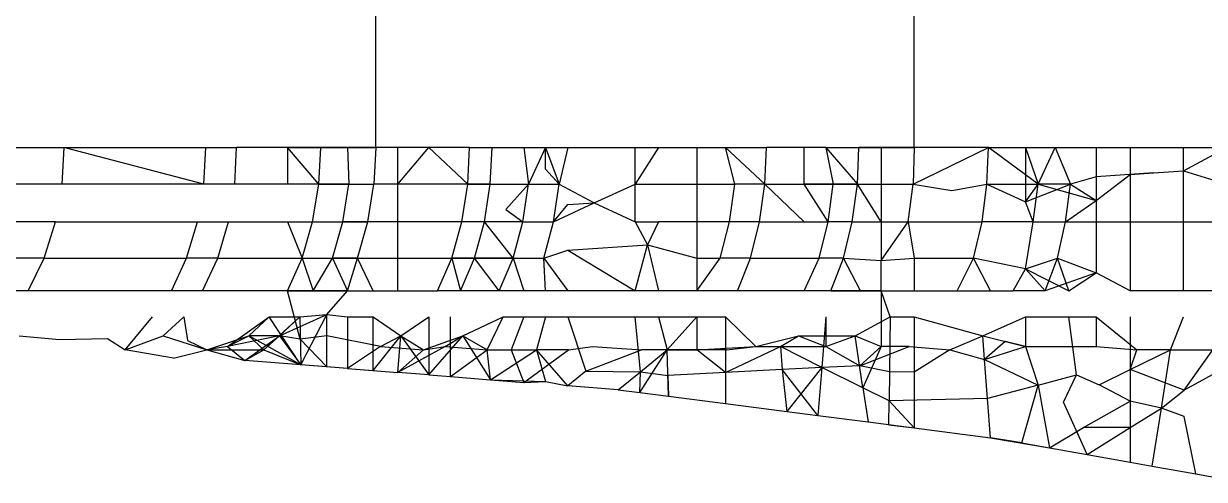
# Model space of a CAD drawing. Header units: millimetres. Extents: x 153 to 4750, y 92 to 3343.
# Drawn here: x 2848.306 to 2849.762, y 1086.456 to 1087.019 of the extents above; entities that cross this region are included whole.
import ezdxf

# ---------------------------------------------------------------- set-up
doc = ezdxf.new("R2010")
doc.units = ezdxf.units.MM

msp = doc.modelspace()

# ---------------------------------------------------------------- linework, layer by layer
for p, q in [((2848.7404, 1086.8656), (2848.7404, 1089.1156)), ((2849.4041, 1086.8656), (2849.4046, 1089.1156)), ((2848.2952, 1086.8656), (2848.3559, 1086.8656)), ((2848.3559, 1086.8656), (2848.3534, 1086.8201)), ((2848.3559, 1086.8656), (2848.5308, 1086.8656)), ((2848.5283, 1086.8201), (2848.3559, 1086.8656)), ((2848.5283, 1086.8201), (2848.5308, 1086.8656)), ((2848.5308, 1086.8656), (2848.5688, 1086.8656)), ((2848.5664, 1086.8201), (2848.5688, 1086.8656)), ((2848.6313, 1086.8656), (2848.5688, 1086.8656)), ((2848.6313, 1086.8656), (2848.6313, 1086.8201)), ((2848.6724, 1086.8656), (2848.6313, 1086.8656)), ((2848.67, 1086.8201), (2848.6313, 1086.8656)), ((2848.6313, 1086.8656), (2848.7056, 1086.8656)), ((2848.67, 1086.8201), (2848.6724, 1086.8656)), ((2848.7056, 1086.8656), (2848.6724, 1086.8656)), ((2848.7404, 1086.8656), (2848.6724, 1086.8656)), ((2848.7056, 1086.8656), (2848.7072, 1086.8201)), ((2848.7056, 1086.8656), (2848.7404, 1086.8656)), ((2848.7404, 1086.8656), (2848.7381, 1086.8201)), ((2848.8058, 1086.8656), (2848.7404, 1086.8656)), ((2848.7677, 1086.8201), (2848.7677, 1086.8656)), ((2848.7677, 1086.8201), (2848.8058, 1086.8656)), ((2848.8058, 1086.8656), (2848.8536, 1086.8201)), ((2848.8558, 1086.8656), (2848.8058, 1086.8656)), ((2848.8536, 1086.8201), (2848.8558, 1086.8656)), ((2848.8558, 1086.8656), (2848.8836, 1086.8656)), ((2848.8814, 1086.8201), (2848.8836, 1086.8656)), ((2848.8836, 1086.8656), (2848.9495, 1086.8656)), ((2848.9228, 1086.8656), (2848.9287, 1086.8201)), ((2848.9495, 1086.8656), (2848.9287, 1086.8201)), ((2848.9495, 1086.8656), (2848.9666, 1086.8201)), ((2848.9495, 1086.8656), (2848.9771, 1086.8656)), ((2848.9495, 1086.839), (2848.9495, 1086.8656)), ((2848.9771, 1086.8656), (2848.9666, 1086.8201)), ((2848.9771, 1086.8656), (2849.06, 1086.8656)), ((2849.06, 1086.8201), (2849.06, 1086.8656)), ((2849.0889, 1086.8656), (2849.06, 1086.8201)), ((2849.06, 1086.8656), (2849.0889, 1086.8656)), ((2849.0889, 1086.8656), (2849.136, 1086.8656)), ((2849.136, 1086.8656), (2849.136, 1086.8201)), ((2849.136, 1086.8656), (2849.1714, 1086.8656)), ((2849.1829, 1086.8201), (2849.1714, 1086.8656)), ((2849.1714, 1086.8656), (2849.22, 1086.8201)), ((2849.1714, 1086.8656), (2849.222, 1086.8656)), ((2849.22, 1086.8201), (2849.222, 1086.8656)), ((2849.2952, 1086.8656), (2849.222, 1086.8656)), ((2849.2685, 1086.8201), (2849.2685, 1086.8656)), ((2849.2952, 1086.8656), (2849.3043, 1086.8201)), ((2849.2952, 1086.8656), (2849.336, 1086.8656)), ((2849.2952, 1086.8656), (2849.334, 1086.8201)), ((2849.334, 1086.8201), (2849.336, 1086.8656)), ((2849.336, 1086.8656), (2849.3635, 1086.8656)), ((2849.4041, 1086.8656), (2849.336, 1086.8656)), ((2849.3635, 1086.8656), (2849.4041, 1086.8656)), ((2849.3635, 1086.8656), (2849.3635, 1086.7736)), ((2849.4041, 1086.8656), (2849.4027, 1086.8201)), ((2849.4027, 1086.8201), (2849.4957, 1086.8656)), ((2849.4957, 1086.8656), (2849.4041, 1086.8656)), ((2849.4938, 1086.8201), (2849.4957, 1086.8656)), ((2849.4957, 1086.8656), (2849.5415, 1086.8656)), ((2849.5569, 1086.8201), (2849.4957, 1086.8656)), ((2849.5415, 1086.8656), (2849.5569, 1086.8201)), ((2849.5415, 1086.8656), (2849.5415, 1086.7984)), ((2849.5415, 1086.8656), (2849.5777, 1086.8656)), ((2849.5569, 1086.8201), (2849.5777, 1086.8656)), ((2849.5777, 1086.8656), (2849.5967, 1086.8201)), ((2849.5777, 1086.8656), (2849.6286, 1086.8656)), ((2849.6286, 1086.8656), (2849.6286, 1086.8003)), ((2849.6286, 1086.8656), (2849.6705, 1086.8656)), ((2849.6705, 1086.8656), (2849.6705, 1086.8323)), ((2849.6705, 1086.8656), (2849.7362, 1086.8656)), ((2849.7362, 1086.8369), (2849.7362, 1086.8656)), ((2849.7362, 1086.8656), (2849.7894, 1086.8656)), ((2849.7362, 1086.8369), (2849.7894, 1086.8656)), ((2848.9666, 1086.8201), (2848.9495, 1086.839)), ((2849.6992, 1086.8343), (2849.7362, 1086.8369)), ((2849.7362, 1086.7736), (2849.7362, 1086.8369)), ((2849.7362, 1086.8369), (2849.7894, 1086.8201)), ((2849.6286, 1086.8294), (2849.5967, 1086.8201)), ((2849.6992, 1086.8343), (2849.6286, 1086.8294)), ((2849.6286, 1086.8003), (2849.6705, 1086.8323)), ((2849.6705, 1086.8323), (2849.6992, 1086.8343)), ((2849.6705, 1086.8323), (2849.6705, 1086.7736)), ((2848.3534, 1086.8201), (2848.2926, 1086.8201)), ((2848.5283, 1086.8201), (2848.3534, 1086.8201)), ((2848.5664, 1086.8201), (2848.5283, 1086.8201)), ((2848.6313, 1086.8201), (2848.5664, 1086.8201)), ((2848.67, 1086.8201), (2848.6313, 1086.8201)), ((2848.6625, 1086.7736), (2848.67, 1086.8201)), ((2848.7072, 1086.8201), (2848.67, 1086.8201)), ((2848.67, 1086.8201), (2848.7381, 1086.8201)), ((2848.6997, 1086.7736), (2848.7072, 1086.8201)), ((2848.7072, 1086.8201), (2848.7381, 1086.8201)), ((2848.7307, 1086.7736), (2848.7381, 1086.8201)), ((2848.7677, 1086.8201), (2848.7381, 1086.8201)), ((2848.7677, 1086.7736), (2848.7677, 1086.8201)), ((2848.8536, 1086.8201), (2848.7677, 1086.8201)), ((2848.8464, 1086.7736), (2848.8536, 1086.8201)), ((2848.8814, 1086.8201), (2848.8536, 1086.8201)), ((2848.8536, 1086.8201), (2848.9287, 1086.8201)), ((2848.8743, 1086.7736), (2848.8814, 1086.8201)), ((2848.8814, 1086.8201), (2848.9287, 1086.8201)), ((2848.9287, 1086.8201), (2848.9006, 1086.789)), ((2848.9217, 1086.7736), (2848.9287, 1086.8201)), ((2848.9287, 1086.8201), (2848.9666, 1086.8201)), ((2848.9595, 1086.7736), (2848.9666, 1086.8201)), ((2848.9666, 1086.8201), (2849.0096, 1086.7974)), ((2849.0096, 1086.7974), (2849.06, 1086.8201)), ((2849.06, 1086.7736), (2849.06, 1086.8201)), ((2849.06, 1086.8201), (2849.136, 1086.8201)), ((2849.136, 1086.8201), (2849.136, 1086.7736)), ((2849.136, 1086.8201), (2849.1829, 1086.8201)), ((2849.1764, 1086.7736), (2849.1829, 1086.8201)), ((2849.22, 1086.8201), (2849.1829, 1086.8201)), ((2849.2135, 1086.7736), (2849.22, 1086.8201)), ((2849.22, 1086.8201), (2849.2685, 1086.8201)), ((2849.22, 1086.8201), (2849.2685, 1086.7736)), ((2849.298, 1086.7736), (2849.2685, 1086.8201)), ((2849.2685, 1086.8201), (2849.334, 1086.8201)), ((2849.3043, 1086.8201), (2849.2685, 1086.8201)), ((2849.298, 1086.7736), (2849.3043, 1086.8201)), ((2849.334, 1086.8201), (2849.3043, 1086.8201)), ((2849.3277, 1086.7736), (2849.334, 1086.8201)), ((2849.334, 1086.8201), (2849.4027, 1086.8201)), ((2849.3635, 1086.7736), (2849.334, 1086.8201)), ((2849.3965, 1086.7736), (2849.4027, 1086.8201)), ((2849.4027, 1086.8201), (2849.4503, 1086.8123)), ((2849.4503, 1086.8123), (2849.4938, 1086.8201)), ((2849.4877, 1086.7736), (2849.4938, 1086.8201)), ((2849.4938, 1086.8201), (2849.5415, 1086.7984)), ((2849.4938, 1086.8201), (2849.5569, 1086.8201)), ((2849.5415, 1086.7984), (2849.5569, 1086.8201)), ((2849.5415, 1086.7984), (2849.5967, 1086.8201)), ((2849.5509, 1086.7736), (2849.5569, 1086.8201)), ((2849.5569, 1086.8201), (2849.6286, 1086.8003)), ((2849.5967, 1086.8201), (2849.5569, 1086.8201)), ((2849.5908, 1086.7736), (2849.5967, 1086.8201)), ((2849.5967, 1086.8201), (2849.6286, 1086.8003)), ((2848.9595, 1086.7736), (2849.0096, 1086.7974)), ((2848.9595, 1086.7736), (2848.9771, 1086.7953)), ((2848.9771, 1086.7953), (2849.0096, 1086.7974)), ((2849.0096, 1086.7974), (2849.06, 1086.7736)), ((2849.5509, 1086.7736), (2849.5415, 1086.7984)), ((2849.5908, 1086.7736), (2849.6286, 1086.8003)), ((2849.6286, 1086.8003), (2849.6286, 1086.7736)), ((2848.9006, 1086.789), (2848.9217, 1086.7736)), ((2848.3453, 1086.7736), (2848.2844, 1086.7736)), ((2848.3313, 1086.7288), (2848.3453, 1086.7736)), ((2848.3453, 1086.7736), (2848.5206, 1086.7736)), ((2848.5071, 1086.7288), (2848.5206, 1086.7736)), ((2848.5206, 1086.7736), (2848.5588, 1086.7736)), ((2848.5454, 1086.7288), (2848.5588, 1086.7736)), ((2848.5588, 1086.7736), (2848.6313, 1086.7736)), ((2848.6313, 1086.7736), (2848.6495, 1086.7288)), ((2848.6313, 1086.7736), (2848.6625, 1086.7736)), ((2848.6495, 1086.7288), (2848.6625, 1086.7736)), ((2848.6625, 1086.7736), (2848.6997, 1086.7736)), ((2848.6625, 1086.7736), (2848.7307, 1086.7736)), ((2848.6868, 1086.7288), (2848.6997, 1086.7736)), ((2848.7307, 1086.7736), (2848.6997, 1086.7736)), ((2848.7178, 1086.7288), (2848.7307, 1086.7736)), ((2848.7677, 1086.7736), (2848.7307, 1086.7736)), ((2848.7677, 1086.7288), (2848.7677, 1086.7736)), ((2848.8464, 1086.7736), (2848.7677, 1086.7736)), ((2848.8339, 1086.7288), (2848.8464, 1086.7736)), ((2848.8743, 1086.7736), (2848.8464, 1086.7736)), ((2848.9217, 1086.7736), (2848.8464, 1086.7736)), ((2848.862, 1086.7288), (2848.8743, 1086.7736)), ((2848.9217, 1086.7736), (2848.8743, 1086.7736)), ((2848.9095, 1086.7288), (2848.8743, 1086.7736)), ((2848.9095, 1086.7288), (2848.9217, 1086.7736)), ((2848.9217, 1086.7736), (2848.9595, 1086.7736)), ((2848.9474, 1086.7288), (2848.9595, 1086.7736)), ((2849.06, 1086.7736), (2849.0753, 1086.7453)), ((2849.06, 1086.7736), (2849.0889, 1086.7736)), ((2849.0889, 1086.7736), (2849.0753, 1086.7453)), ((2849.136, 1086.7736), (2849.0889, 1086.7736)), ((2849.136, 1086.7736), (2849.136, 1086.7288)), ((2849.1764, 1086.7736), (2849.136, 1086.7736)), ((2849.1649, 1086.7288), (2849.1764, 1086.7736)), ((2849.2135, 1086.7736), (2849.1764, 1086.7736)), ((2849.2022, 1086.7288), (2849.2135, 1086.7736)), ((2849.2135, 1086.7736), (2849.2685, 1086.7736)), ((2849.2685, 1086.7736), (2849.298, 1086.7736)), ((2849.2869, 1086.7288), (2849.298, 1086.7736)), ((2849.3277, 1086.7736), (2849.298, 1086.7736)), ((2849.3168, 1086.7288), (2849.3277, 1086.7736)), ((2849.3277, 1086.7736), (2849.3965, 1086.7736)), ((2849.3635, 1086.7261), (2849.3965, 1086.7736)), ((2849.3635, 1086.7736), (2849.3635, 1086.7261)), ((2849.3965, 1086.7736), (2849.4877, 1086.7736)), ((2849.3965, 1086.7736), (2849.4041, 1086.7288)), ((2849.4773, 1086.7288), (2849.4877, 1086.7736)), ((2849.5509, 1086.7736), (2849.4877, 1086.7736)), ((2849.5415, 1086.7158), (2849.5509, 1086.7736)), ((2849.5509, 1086.7736), (2849.5908, 1086.7736)), ((2849.5807, 1086.7288), (2849.5908, 1086.7736)), ((2849.5908, 1086.7736), (2849.6286, 1086.7736)), ((2849.6286, 1086.7736), (2849.6286, 1086.7107)), ((2849.6286, 1086.7736), (2849.6705, 1086.7736)), ((2849.6705, 1086.7736), (2849.7362, 1086.7736)), ((2849.6705, 1086.7736), (2849.6705, 1086.6888)), ((2849.7362, 1086.7736), (2849.7894, 1086.7736)), ((2849.7362, 1086.6888), (2849.7362, 1086.7736)), ((2848.9474, 1086.7288), (2848.9771, 1086.7386)), ((2848.9771, 1086.7386), (2849.0753, 1086.7453)), ((2848.9771, 1086.7386), (2849.06, 1086.6888)), ((2849.06, 1086.6888), (2849.0753, 1086.7453)), ((2849.0753, 1086.7453), (2849.0889, 1086.6888)), ((2849.0753, 1086.7453), (2849.136, 1086.7288)), ((2848.3313, 1086.7288), (2848.2702, 1086.7288)), ((2848.3117, 1086.6888), (2848.3313, 1086.7288)), ((2848.3313, 1086.7288), (2848.5071, 1086.7288)), ((2848.4884, 1086.6888), (2848.5071, 1086.7288)), ((2848.5454, 1086.7288), (2848.5071, 1086.7288)), ((2848.5267, 1086.6888), (2848.5454, 1086.7288)), ((2848.5454, 1086.7288), (2848.6495, 1086.7288)), ((2848.6313, 1086.6888), (2848.6495, 1086.7288)), ((2848.6495, 1086.7288), (2848.6868, 1086.7288)), ((2848.6495, 1086.7288), (2848.6631, 1086.6888)), ((2848.6495, 1086.7288), (2848.7178, 1086.7288)), ((2848.6631, 1086.6888), (2848.6868, 1086.7288)), ((2848.7178, 1086.7288), (2848.6868, 1086.7288)), ((2848.6868, 1086.7288), (2848.7056, 1086.6888)), ((2848.7056, 1086.6888), (2848.7178, 1086.7288)), ((2848.7178, 1086.7288), (2848.7677, 1086.7288)), ((2848.7373, 1086.6888), (2848.7178, 1086.7288)), ((2848.7677, 1086.6888), (2848.7677, 1086.7288)), ((2848.7677, 1086.7288), (2848.8339, 1086.7288)), ((2848.8165, 1086.6888), (2848.8339, 1086.7288)), ((2848.862, 1086.7288), (2848.8339, 1086.7288)), ((2848.8339, 1086.7288), (2848.8446, 1086.6888)), ((2848.8339, 1086.7288), (2848.9095, 1086.7288)), ((2848.8446, 1086.6888), (2848.862, 1086.7288)), ((2848.9095, 1086.7288), (2848.862, 1086.7288)), ((2848.8923, 1086.6888), (2848.862, 1086.7288)), ((2848.8923, 1086.6888), (2848.9095, 1086.7288)), ((2848.9095, 1086.7288), (2848.9474, 1086.7288)), ((2848.9095, 1086.7288), (2848.9228, 1086.6888)), ((2848.9495, 1086.6888), (2848.9474, 1086.7288)), ((2848.9474, 1086.7288), (2848.9771, 1086.6888)), ((2849.136, 1086.6888), (2849.1649, 1086.7288)), ((2849.136, 1086.7288), (2849.136, 1086.6888)), ((2849.136, 1086.7288), (2849.1649, 1086.7288)), ((2849.2022, 1086.7288), (2849.1649, 1086.7288)), ((2849.1863, 1086.6888), (2849.2022, 1086.7288)), ((2849.2022, 1086.7288), (2849.2869, 1086.7288)), ((2849.2685, 1086.6888), (2849.2869, 1086.7288)), ((2849.3168, 1086.7288), (2849.2869, 1086.7288)), ((2849.3013, 1086.6888), (2849.3168, 1086.7288)), ((2849.3377, 1086.6888), (2849.3168, 1086.7288)), ((2849.3168, 1086.7288), (2849.3635, 1086.7261)), ((2849.3635, 1086.7261), (2849.4041, 1086.7288)), ((2849.3635, 1086.6888), (2849.3635, 1086.7261)), ((2849.4041, 1086.7288), (2849.4041, 1086.6888)), ((2849.4041, 1086.7288), (2849.4773, 1086.7288)), ((2849.4571, 1086.6888), (2849.4773, 1086.7288)), ((2849.5415, 1086.7158), (2849.4773, 1086.7288)), ((2849.4982, 1086.6888), (2849.4773, 1086.7288)), ((2849.5415, 1086.7158), (2849.5807, 1086.7288)), ((2849.5654, 1086.6888), (2849.5807, 1086.7288)), ((2849.5807, 1086.7288), (2849.6286, 1086.7107)), ((2849.5946, 1086.6888), (2849.5807, 1086.7288)), ((2849.5263, 1086.6888), (2849.5415, 1086.7158)), ((2849.5415, 1086.7158), (2849.5654, 1086.6888)), ((2849.5415, 1086.7158), (2849.5946, 1086.6888)), ((2849.6286, 1086.7107), (2849.5654, 1086.6888)), ((2849.5946, 1086.6888), (2849.6286, 1086.7107)), ((2849.6705, 1086.6888), (2849.6286, 1086.7107)), ((2848.3117, 1086.6888), (2848.2504, 1086.6888)), ((2848.4884, 1086.6888), (2848.3117, 1086.6888)), ((2848.5267, 1086.6888), (2848.4884, 1086.6888)), ((2848.6313, 1086.6888), (2848.5267, 1086.6888)), ((2848.6631, 1086.6888), (2848.6313, 1086.6888)), ((2848.6473, 1086.6289), (2848.6313, 1086.6888)), ((2848.6313, 1086.6888), (2848.7056, 1086.6888)), ((2848.7056, 1086.6888), (2848.6631, 1086.6888)), ((2848.6798, 1086.6592), (2848.7056, 1086.6888)), ((2848.7056, 1086.6888), (2848.7373, 1086.6888)), ((2848.7373, 1086.6888), (2848.7677, 1086.6888)), ((2848.7677, 1086.6888), (2848.8165, 1086.6888)), ((2848.8446, 1086.6888), (2848.8165, 1086.6888)), ((2848.8923, 1086.6888), (2848.8165, 1086.6888)), ((2848.8923, 1086.6888), (2848.8446, 1086.6888)), ((2848.9228, 1086.6888), (2848.8923, 1086.6888)), ((2848.9495, 1086.6888), (2848.9228, 1086.6888)), ((2848.9771, 1086.6888), (2848.9495, 1086.6888)), ((2849.06, 1086.6888), (2848.9771, 1086.6888)), ((2849.0889, 1086.6888), (2849.06, 1086.6888)), ((2849.136, 1086.6888), (2849.0889, 1086.6888)), ((2849.1863, 1086.6888), (2849.136, 1086.6888)), ((2849.2685, 1086.6888), (2849.1863, 1086.6888)), ((2849.3013, 1086.6888), (2849.2685, 1086.6888)), ((2849.3377, 1086.6888), (2849.3013, 1086.6888)), ((2849.3013, 1086.6888), (2849.3635, 1086.6888)), ((2849.3635, 1086.6888), (2849.3377, 1086.6888)), ((2849.3635, 1086.6888), (2849.3635, 1086.6198)), ((2849.3745, 1086.6564), (2849.3635, 1086.6888)), ((2849.3635, 1086.6888), (2849.4041, 1086.6888)), ((2849.4041, 1086.6888), (2849.4571, 1086.6888)), ((2849.4571, 1086.6888), (2849.5263, 1086.6888)), ((2849.5654, 1086.6888), (2849.5263, 1086.6888)), ((2849.7362, 1086.6888), (2849.6705, 1086.6888)), ((2849.7894, 1086.6888), (2849.7362, 1086.6888)), ((2848.4314, 1086.6156), (2848.4652, 1086.6564)), ((2848.478, 1086.6331), (2848.5038, 1086.6564)), ((2848.5038, 1086.6564), (2848.508, 1086.6273)), ((2848.5576, 1086.6198), (2848.6088, 1086.6564)), ((2848.5837, 1086.6331), (2848.6088, 1086.6564)), ((2848.6023, 1086.6156), (2848.6465, 1086.6564)), ((2848.6088, 1086.6564), (2848.6465, 1086.6564)), ((2848.6481, 1086.5972), (2848.6088, 1086.6564)), ((2848.6216, 1086.6331), (2848.6798, 1086.6592)), ((2848.6216, 1086.6331), (2848.6465, 1086.6564)), ((2848.6465, 1086.6564), (2848.6798, 1086.6592)), ((2848.6465, 1086.6564), (2848.6481, 1086.5972)), ((2848.6481, 1086.5972), (2848.6798, 1086.6592)), ((2848.6798, 1086.5947), (2848.6798, 1086.6592)), ((2848.6798, 1086.6592), (2848.7056, 1086.6564)), ((2848.7056, 1086.6564), (2848.7056, 1086.5927)), ((2848.7056, 1086.6564), (2848.7373, 1086.6564)), ((2848.7373, 1086.5902), (2848.7373, 1086.6564)), ((2848.7373, 1086.6564), (2848.771, 1086.6331)), ((2848.771, 1086.6331), (2848.8058, 1086.6564)), ((2848.8058, 1086.6564), (2848.8058, 1086.5848)), ((2848.8325, 1086.5827), (2848.8325, 1086.6564)), ((2848.8477, 1086.6331), (2848.8972, 1086.6564)), ((2848.8775, 1086.6156), (2848.8972, 1086.6564)), ((2848.8972, 1086.6564), (2848.9228, 1086.6564)), ((2848.9228, 1086.6564), (2848.9071, 1086.6158)), ((2848.9228, 1086.6564), (2848.9495, 1086.6564)), ((2848.9495, 1086.6564), (2848.9386, 1086.6156)), ((2848.9495, 1086.6564), (2848.9771, 1086.6564)), ((2848.9771, 1086.6564), (2848.9993, 1086.5895)), ((2848.9771, 1086.6564), (2849.06, 1086.6564)), ((2849.0666, 1086.5887), (2849.06, 1086.6564)), ((2849.06, 1086.6564), (2849.0889, 1086.6564)), ((2849.0889, 1086.6564), (2849.0996, 1086.6156)), ((2849.0889, 1086.6564), (2849.136, 1086.6564)), ((2849.0996, 1086.6156), (2849.136, 1086.6564)), ((2849.136, 1086.6564), (2849.136, 1086.6156)), ((2849.136, 1086.6564), (2849.1714, 1086.6564)), ((2849.1714, 1086.6564), (2849.1714, 1086.5877)), ((2849.1714, 1086.6564), (2849.2089, 1086.6198)), ((2849.2952, 1086.6564), (2849.2901, 1086.5938)), ((2849.2952, 1086.6564), (2849.2952, 1086.6198)), ((2849.3314, 1086.6331), (2849.3745, 1086.6564)), ((2849.3745, 1086.6564), (2849.3736, 1086.5886)), ((2849.3745, 1086.6564), (2849.4041, 1086.6564)), ((2849.4041, 1086.6564), (2849.4041, 1086.5883)), ((2849.4041, 1086.6564), (2849.4887, 1086.6331)), ((2849.4887, 1086.6331), (2849.5415, 1086.6564)), ((2849.5415, 1086.6564), (2849.5415, 1086.6198)), ((2849.5415, 1086.6564), (2849.5946, 1086.6564)), ((2849.6042, 1086.5848), (2849.5946, 1086.6564)), ((2849.5946, 1086.6564), (2849.6286, 1086.6564)), ((2849.6286, 1086.6564), (2849.6286, 1086.6198)), ((2849.6286, 1086.6564), (2849.6785, 1086.6156)), ((2849.6705, 1086.6564), (2849.6705, 1086.5913)), ((2849.7201, 1086.6156), (2849.7362, 1086.6564)), ((2848.3006, 1086.6331), (2848.3504, 1086.6284)), ((2848.4314, 1086.6156), (2848.478, 1086.6331)), ((2848.478, 1086.6331), (2848.5321, 1086.6156)), ((2848.5321, 1086.6156), (2848.5837, 1086.6331)), ((2848.5576, 1086.6198), (2848.5837, 1086.6331)), ((2848.6216, 1086.6331), (2848.5576, 1086.6198)), ((2848.579, 1086.6026), (2848.6216, 1086.6331)), ((2848.6216, 1086.6331), (2848.5837, 1086.6331)), ((2848.6481, 1086.5972), (2848.5837, 1086.6331)), ((2848.5837, 1086.6331), (2848.6023, 1086.6156)), ((2848.6023, 1086.6156), (2848.6216, 1086.6331)), ((2848.6216, 1086.6331), (2848.6481, 1086.5972)), ((2848.6473, 1086.6289), (2848.6216, 1086.6331)), ((2848.6798, 1086.6331), (2848.6473, 1086.6289)), ((2848.746, 1086.6198), (2848.6798, 1086.6331)), ((2848.7373, 1086.5902), (2848.771, 1086.6331)), ((2848.746, 1086.6198), (2848.771, 1086.6331)), ((2848.7677, 1086.5878), (2848.771, 1086.6331)), ((2848.771, 1086.6331), (2848.8058, 1086.5848)), ((2848.771, 1086.6331), (2848.7993, 1086.6156)), ((2848.7993, 1086.6156), (2848.8477, 1086.6331)), ((2848.8058, 1086.5848), (2848.8477, 1086.6331)), ((2848.8257, 1086.6198), (2848.8477, 1086.6331)), ((2848.8477, 1086.6331), (2848.8775, 1086.6156)), ((2848.8477, 1086.6331), (2848.8818, 1086.5788)), ((2849.2089, 1086.6198), (2849.2613, 1086.6331)), ((2849.2393, 1086.6198), (2849.2613, 1086.6331)), ((2849.2613, 1086.6331), (2849.2952, 1086.6198)), ((2849.2613, 1086.6331), (2849.3314, 1086.6331)), ((2849.2952, 1086.6198), (2849.3314, 1086.6331)), ((2849.3409, 1086.5688), (2849.3314, 1086.6331)), ((2849.3314, 1086.6331), (2849.3635, 1086.6198)), ((2849.4479, 1086.6156), (2849.4887, 1086.6331)), ((2849.4887, 1086.6331), (2849.5415, 1086.6198)), ((2849.4909, 1086.604), (2849.4887, 1086.6331)), ((2848.3504, 1086.6284), (2848.4095, 1086.6296)), ((2848.4095, 1086.6296), (2848.4314, 1086.6156)), ((2848.508, 1086.6273), (2848.5321, 1086.6156)), ((2848.5576, 1086.6198), (2848.5321, 1086.6156)), ((2848.5576, 1086.6198), (2848.579, 1086.6026)), ((2848.6798, 1086.5947), (2848.6473, 1086.6289)), ((2848.746, 1086.6198), (2848.7056, 1086.5927)), ((2848.746, 1086.6198), (2848.7993, 1086.6156)), ((2848.8257, 1086.6198), (2848.7677, 1086.5878)), ((2848.7993, 1086.6156), (2848.8257, 1086.6198)), ((2848.8257, 1086.6198), (2848.8775, 1086.6156)), ((2848.9781, 1086.6156), (2849.0075, 1086.6198)), ((2849.0075, 1086.6198), (2849.068, 1086.6156)), ((2849.136, 1086.6156), (2849.2089, 1086.6198)), ((2849.1714, 1086.5877), (2849.2393, 1086.6198)), ((2849.1729, 1086.6156), (2849.2089, 1086.6198)), ((2849.2089, 1086.6198), (2849.2393, 1086.6198)), ((2849.2393, 1086.6198), (2849.2412, 1086.5913)), ((2849.2901, 1086.5938), (2849.2393, 1086.6198)), ((2849.2393, 1086.6198), (2849.2952, 1086.6198)), ((2849.2952, 1086.6198), (2849.3369, 1086.5961)), ((2849.3635, 1086.6198), (2849.3369, 1086.5961)), ((2849.3369, 1086.5961), (2849.3978, 1086.6198)), ((2849.3635, 1086.6198), (2849.3409, 1086.5688)), ((2849.3978, 1086.6198), (2849.3635, 1086.6198)), ((2849.3978, 1086.6198), (2849.4479, 1086.6156)), ((2849.5162, 1086.6262), (2849.4909, 1086.604)), ((2849.4909, 1086.604), (2849.5415, 1086.6198)), ((2849.5415, 1086.6198), (2849.5162, 1086.6262)), ((2849.5415, 1086.6198), (2849.5569, 1086.5722)), ((2849.5415, 1086.6198), (2849.6286, 1086.6198)), ((2849.6286, 1086.6198), (2849.6785, 1086.6156)), ((2848.491, 1086.6053), (2848.4314, 1086.6156)), ((2848.491, 1086.6053), (2848.5321, 1086.6156)), ((2848.5321, 1086.6156), (2848.6023, 1086.6156)), ((2848.5321, 1086.6156), (2848.579, 1086.6026)), ((2848.579, 1086.6026), (2848.6023, 1086.6156)), ((2848.6023, 1086.6156), (2848.6481, 1086.5972)), ((2848.7677, 1086.5878), (2848.7993, 1086.6156)), ((2848.8325, 1086.5827), (2848.8775, 1086.6156)), ((2848.8775, 1086.6156), (2848.9071, 1086.6158)), ((2848.8818, 1086.5788), (2848.8775, 1086.6156)), ((2848.8818, 1086.5788), (2848.9386, 1086.6156)), ((2848.9071, 1086.6158), (2848.9228, 1086.5756)), ((2848.9071, 1086.6158), (2848.9386, 1086.6156)), ((2848.9228, 1086.5756), (2848.9781, 1086.6156)), ((2848.9386, 1086.6156), (2848.9495, 1086.5765)), ((2848.9771, 1086.5713), (2848.9386, 1086.6156)), ((2848.9781, 1086.6156), (2848.9386, 1086.6156)), ((2848.9993, 1086.5895), (2849.068, 1086.6156)), ((2849.0657, 1086.5632), (2849.0996, 1086.6156)), ((2849.0666, 1086.5887), (2849.0996, 1086.6156)), ((2849.0996, 1086.6156), (2849.068, 1086.6156)), ((2849.101, 1086.5586), (2849.0996, 1086.6156)), ((2849.0996, 1086.6156), (2849.136, 1086.6156)), ((2849.1729, 1086.6156), (2849.0996, 1086.6156)), ((2849.1714, 1086.5877), (2849.136, 1086.6156)), ((2849.4479, 1086.6156), (2849.4041, 1086.5883)), ((2849.4479, 1086.6156), (2849.4909, 1086.604)), ((2849.4945, 1086.5557), (2849.4909, 1086.604)), ((2849.4909, 1086.604), (2849.5569, 1086.5722)), ((2849.6705, 1086.5913), (2849.6785, 1086.6156)), ((2849.6705, 1086.5913), (2849.7201, 1086.6156)), ((2849.7201, 1086.6156), (2849.6785, 1086.6156)), ((2849.7088, 1086.5439), (2849.7201, 1086.6156)), ((2849.7201, 1086.6156), (2849.7722, 1086.6156)), ((2849.737, 1086.566), (2849.7722, 1086.6156)), ((2848.6481, 1086.5972), (2848.579, 1086.6026)), ((2848.7056, 1086.5927), (2848.6481, 1086.5972)), ((2848.6798, 1086.5947), (2848.6481, 1086.5972)), ((2848.7056, 1086.5927), (2848.6798, 1086.5947)), ((2848.7056, 1086.5927), (2848.7677, 1086.5878)), ((2848.7056, 1086.5927), (2848.7373, 1086.5902)), ((2848.9993, 1086.5895), (2848.9771, 1086.5713)), ((2848.9993, 1086.5895), (2849.0666, 1086.5887)), ((2849.0392, 1086.5664), (2849.0666, 1086.5887)), ((2849.0657, 1086.5632), (2849.0666, 1086.5887)), ((2849.0666, 1086.5887), (2849.1004, 1086.5841)), ((2849.2412, 1086.5913), (2849.1714, 1086.5877)), ((2849.2901, 1086.5938), (2849.2412, 1086.5913)), ((2849.2853, 1086.5347), (2849.2412, 1086.5913)), ((2849.2412, 1086.5913), (2849.2472, 1086.5396)), ((2849.2901, 1086.5938), (2849.2472, 1086.5396)), ((2849.2901, 1086.5938), (2849.2853, 1086.5347)), ((2849.3369, 1086.5961), (2849.2901, 1086.5938)), ((2849.3409, 1086.5688), (2849.2901, 1086.5938)), ((2849.3736, 1086.5886), (2849.3369, 1086.5961)), ((2849.3736, 1086.5886), (2849.3732, 1086.5526)), ((2849.4041, 1086.5883), (2849.3736, 1086.5886)), ((2849.6321, 1086.5725), (2849.6705, 1086.5913)), ((2849.737, 1086.566), (2849.6705, 1086.5913)), ((2849.6705, 1086.5913), (2849.6705, 1086.5524)), ((2849.7894, 1086.5946), (2849.737, 1086.566)), ((2848.8058, 1086.5848), (2848.7677, 1086.5878)), ((2848.8058, 1086.5848), (2848.8325, 1086.5827)), ((2848.8325, 1086.5827), (2848.8818, 1086.5788)), ((2848.8818, 1086.5788), (2848.9228, 1086.5756)), ((2848.8818, 1086.5788), (2848.9495, 1086.5765)), ((2848.9228, 1086.5756), (2848.9495, 1086.5765)), ((2848.9495, 1086.5765), (2848.9771, 1086.5713)), ((2849.1714, 1086.5877), (2849.1004, 1086.5841)), ((2849.1004, 1086.5841), (2849.101, 1086.5586)), ((2849.1714, 1086.5877), (2849.1714, 1086.5495)), ((2849.4041, 1086.5883), (2849.4041, 1086.5193)), ((2849.5569, 1086.5722), (2849.6042, 1086.5848)), ((2849.588, 1086.551), (2849.6042, 1086.5848)), ((2849.6042, 1086.5848), (2849.6321, 1086.5725)), ((2849.0392, 1086.5664), (2848.9771, 1086.5713)), ((2849.0392, 1086.5664), (2849.0657, 1086.5632)), ((2849.0657, 1086.5632), (2849.101, 1086.5586)), ((2849.3409, 1086.5688), (2849.3472, 1086.5267)), ((2849.3732, 1086.5526), (2849.3409, 1086.5688)), ((2849.5569, 1086.5722), (2849.4945, 1086.5557)), ((2849.5369, 1086.5008), (2849.5569, 1086.5722)), ((2849.5569, 1086.5722), (2849.5711, 1086.4947)), ((2849.6705, 1086.5524), (2849.6321, 1086.5725)), ((2849.7088, 1086.5439), (2849.737, 1086.566)), ((2849.101, 1086.5586), (2849.1714, 1086.5495)), ((2849.1714, 1086.5495), (2849.2472, 1086.5396)), ((2849.3729, 1086.5233), (2849.3732, 1086.5526)), ((2849.4945, 1086.5557), (2849.3732, 1086.5526)), ((2849.3732, 1086.5526), (2849.4041, 1086.5193)), ((2849.4982, 1086.5071), (2849.4945, 1086.5557)), ((2849.6175, 1086.4864), (2849.588, 1086.551)), ((2849.613, 1086.5197), (2849.6705, 1086.5524)), ((2849.6705, 1086.5524), (2849.6705, 1086.5198)), ((2849.7088, 1086.5439), (2849.6705, 1086.5524)), ((2849.2472, 1086.5396), (2849.2853, 1086.5347)), ((2849.2853, 1086.5347), (2849.3472, 1086.5267)), ((2849.6705, 1086.5198), (2849.7088, 1086.5439)), ((2849.6975, 1086.4722), (2849.7088, 1086.5439)), ((2849.737, 1086.5333), (2849.7088, 1086.5439)), ((2849.7515, 1086.4625), (2849.737, 1086.5333)), ((2849.3472, 1086.5267), (2849.4041, 1086.5193)), ((2849.3729, 1086.5233), (2849.4041, 1086.5193)), ((2849.4041, 1086.5193), (2849.4982, 1086.5071)), ((2849.5711, 1086.4947), (2849.613, 1086.5197)), ((2849.6705, 1086.5198), (2849.613, 1086.5197)), ((2849.6175, 1086.4864), (2849.6705, 1086.5198)), ((2849.6705, 1086.5198), (2849.6705, 1086.477)), ((2849.5369, 1086.5008), (2849.4982, 1086.5071)), ((2849.4982, 1086.5071), (2849.5711, 1086.4947)), ((2849.5369, 1086.5008), (2849.5711, 1086.4947)), ((2849.5711, 1086.4947), (2849.6175, 1086.4864)), ((2849.6175, 1086.4864), (2849.6705, 1086.477)), ((2849.6705, 1086.477), (2849.6975, 1086.4722)), ((2849.6975, 1086.4722), (2849.7515, 1086.4625)), ((2849.7515, 1086.4625), (2849.7894, 1086.4558))]:
    msp.add_line(p, q)

doc.saveas('drawing.dxf')
